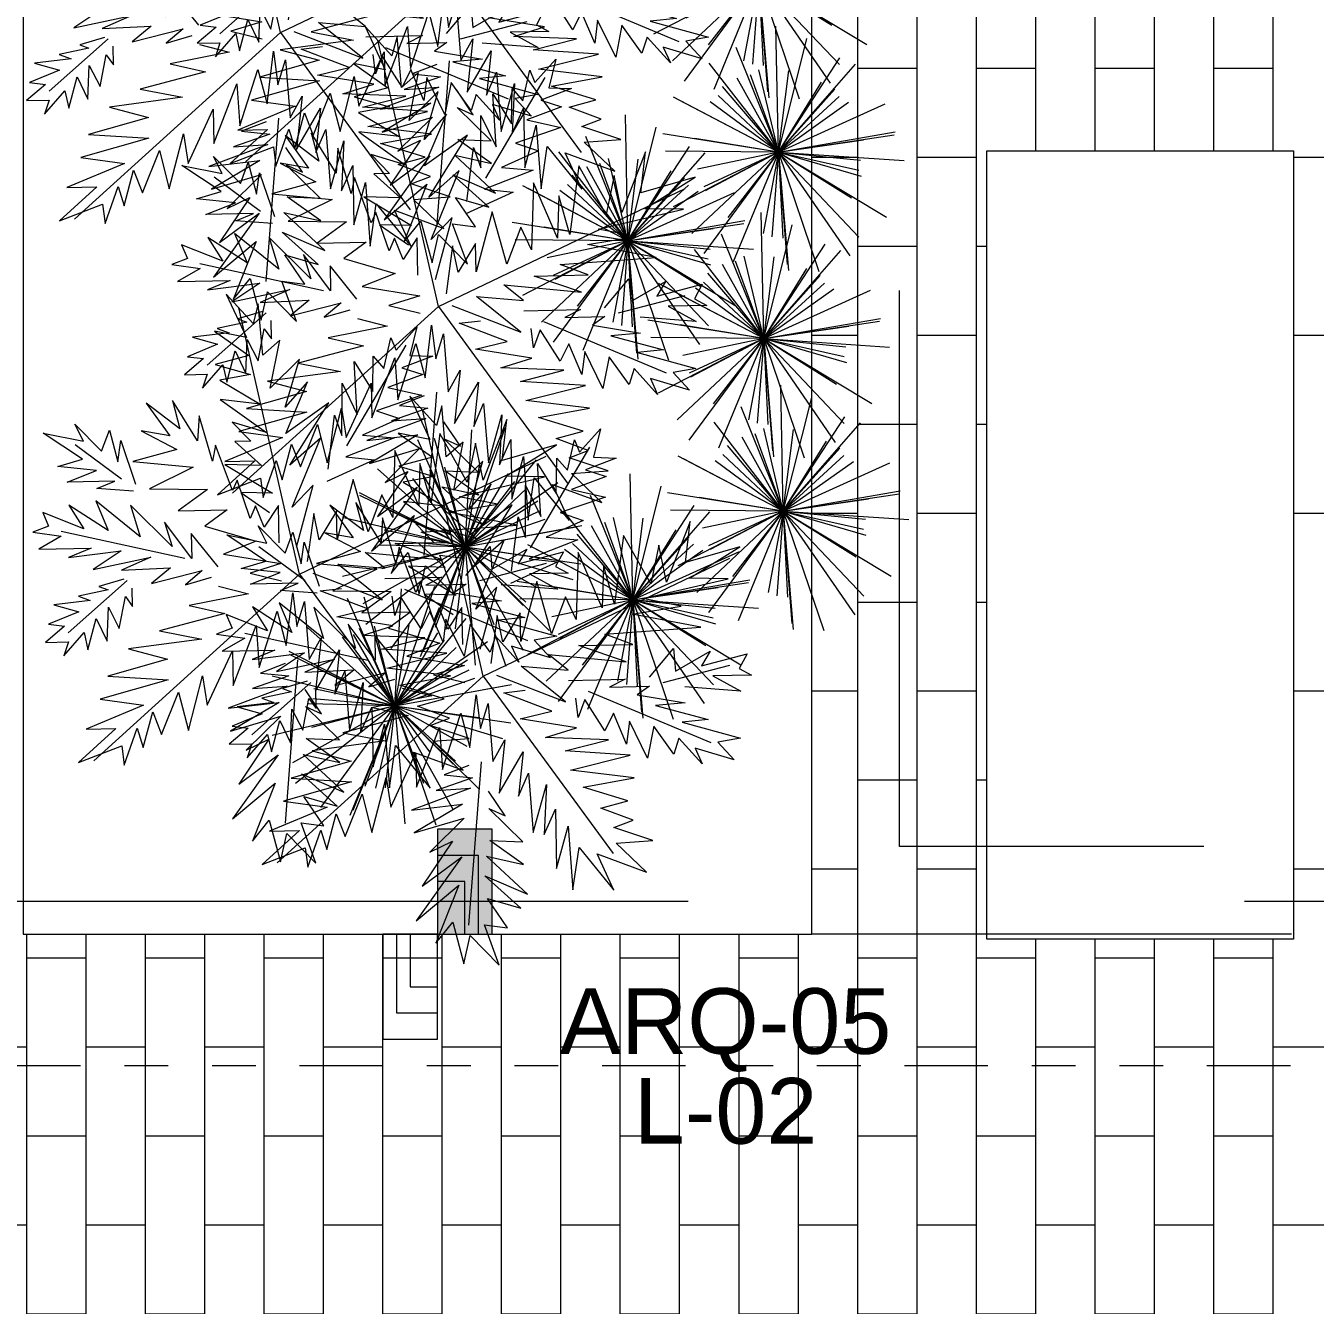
# Model space of a CAD drawing. Header units: metres. Extents: x -54 to 264, y -14 to 31.
# Drawn here: x 10.667 to 13.61, y 17.293 to 20.214 of the extents above; entities that cross this region are included whole.
import ezdxf
from ezdxf.enums import TextEntityAlignment as Align

# ---------------------------------------------------------------- set-up
doc = ezdxf.new("R2010")
doc.units = ezdxf.units.M
doc.header["$LTSCALE"] = 0.001
for name, pattern in [('CENTERX2', [101.6, 63.5, -12.7, 12.7, -12.7]), ('DIVIDEX2', [63.5, 25.4, -12.7, 0, -12.7, 0, -12.7]), ('HIDDENX2', [19.05, 12.7, -6.35])]:
    doc.linetypes.add(name, pattern=pattern)
doc.layers.get('0').update_dxf_attribs({"lineweight": 13, "true_color": 0x000000})
for name, color, linetype, lineweight, true_color in [('JACH-Anotaciones-Cambios deNivelPiso', 7, 'Continuous', 13, 0x000000), ('JACH-Anotaciones-Cambios deNivelPiso @ 0.05', 7, 'Continuous', 13, 0x000000), ('JACH-Anotaciones-Cambios deNivelPiso @ 0.075', 7, 'Continuous', 13, 0x000000), ('JACH-Anotaciones-Cambios deNivelPiso @ 0.1', 7, 'Continuous', 13, 0x000000), ('Jach-Anotaciones-Hatch-Lum50%', 9, 'Continuous', 13, 0x808080), ('JACH-Anotaciones-Lineas-CORTE', 7, 'DIVIDEX2', 18, 0x000000), ('JACH-Anotaciones-Lineas-CORTE @ 0.05', 7, 'DIVIDEX2', 18, 0x000000), ('JACH-Anotaciones-Lineas-CORTE @ 0.075', 7, 'DIVIDEX2', 18, 0x000000), ('JACH-Anotaciones-Lineas-EJES', 7, 'CENTERX2', 9, 0x666666), ('JACH-Arq-Lineas-Piso', 7, 'Continuous', 13, 0x1a1a1a), ('JACH-Arq-Lineas-Proyeccion', 250, 'HIDDENX2', 13, 0x333333), ('JACH-Arq-Mobiliario01-', 250, 'Continuous', 9, 0x333333), ('JACH-ArqPaisaje-Vegetación', 7, 'Continuous', 13, 0x999999)]:
    doc.layers.add(name, color=color, linetype=linetype, lineweight=lineweight, true_color=true_color)
doc.styles.add('01c-Arial-JACH(3mm)', font='arial.ttf', dxfattribs={"height": 3})

# ---------------------------------------------------------------- blocks, each defined once
blk = doc.blocks.new('A$C6CAA186E')
at = {"color": 0}
for p, q in [((0.5885, 1.7324), (0.6502, 1.6011)), ((0.6703, 1.6436), (0.5885, 1.7324)), ((0.8121, 0.8804), (0.6272, 1.6911)), ((0.6859, 1.7029), (0.6703, 1.6436)), ((0.6997, 1.5475), (0.6859, 1.7029)), ((0.553, 1.6201), (0.6577, 1.5466)), ((0.6502, 1.6011), (0.553, 1.6201)), ((1.1056, 1.5624), (1.1693, 1.6332)), ((1.1693, 1.6332), (1.148, 1.5465)), ((0.7514, 1.5928), (0.6997, 1.5475)), ((0.7229, 1.4469), (0.7514, 1.5928)), ((0.9561, 1.2709), (1.1368, 1.5778)), ((1.0689, 1.5069), (1.09, 1.6)), ((1.09, 1.6), (1.1056, 1.5624)), ((0.6577, 1.5466), (0.5552, 1.5191)), ((0.8115, 1.5351), (0.7229, 1.4469)), ((0.7684, 1.389), (0.8115, 1.5351)), ((1.0346, 1.4368), (1.0365, 1.5441)), ((1.0365, 1.5441), (1.0689, 1.5069)), ((1.2175, 1.5438), (1.1235, 1.5081)), ((1.148, 1.5465), (1.2175, 1.5438)), ((0.5552, 1.5191), (0.6631, 1.4878)), ((0.9877, 1.3663), (0.9779, 1.5281)), ((0.9779, 1.5281), (1.0346, 1.4368)), ((1.1235, 1.5081), (1.1871, 1.4884)), ((0.6631, 1.4878), (0.5688, 1.471)), ((0.5688, 1.471), (0.6924, 1.3979)), ((0.8362, 1.4662), (0.7684, 1.389)), ((0.7701, 1.3091), (0.8362, 1.4662)), ((0.9407, 1.3022), (0.9415, 1.4621)), ((0.9415, 1.4621), (0.9877, 1.3663)), ((1.1871, 1.4884), (1.0806, 1.4483)), ((1.1842, 1.4252), (1.0464, 1.3781)), ((1.0806, 1.4483), (1.1842, 1.4252)), ((0.3451, 1.401), (0.4167, 1.3015)), ((0.4478, 1.3232), (0.3451, 1.401)), ((0.5012, 1.2865), (0.4249, 1.409)), ((0.4249, 1.409), (0.4478, 1.3232)), ((0.5701, 1.4121), (0.7111, 1.312)), ((0.6924, 1.3979), (0.5701, 1.4121)), ((0.9006, 1.4023), (0.7701, 1.3091)), ((0.7826, 1.2125), (0.9006, 1.4023)), ((1.0464, 1.3781), (1.1163, 1.3543)), ((0.1277, 1.3374), (0.2094, 1.255)), ((0.154, 1.2854), (0.1277, 1.3374)), ((0.5059, 1.3623), (0.5012, 1.2865)), ((0.5467, 1.2243), (0.5059, 1.3623)), ((0.6073, 1.3435), (0.6632, 1.2857)), ((0.7111, 1.312), (0.6073, 1.3435)), ((0.8986, 1.2003), (0.9183, 1.3648)), ((0.9183, 1.3648), (0.9407, 1.3022)), ((1.1163, 1.3543), (1.0038, 1.3035)), ((1.4425, 1.3508), (1.3707, 1.1662)), ((1.4284, 1.2263), (1.4425, 1.3508)), ((0.0314, 1.3101), (0.154, 1.2854)), ((0.151, 1.2306), (0.0314, 1.3101)), ((0.2094, 1.255), (0.2333, 1.3187)), ((0.2333, 1.3187), (0.2585, 1.2224)), ((0.3301, 1.3165), (0.4386, 1.2599)), ((0.4167, 1.3015), (0.3301, 1.3165)), ((1.0038, 1.3035), (1.1007, 1.2951)), ((1.2393, 1.3086), (1.2122, 1.0996)), ((1.3224, 1.1609), (1.2393, 1.3086)), ((0.2701, 1.17), (0.129, 1.2743)), ((0.2585, 1.2224), (0.2676, 1.2878)), ((0.2676, 1.2878), (0.3125, 1.1541)), ((0.4386, 1.2599), (0.3047, 1.2234)), ((0.5562, 1.2729), (0.5467, 1.2243)), ((0.6075, 1.1351), (0.5562, 1.2729)), ((0.6632, 1.2857), (0.6149, 1.2847)), ((0.6149, 1.2847), (0.6964, 1.2107)), ((0.8756, 1.2945), (0.7826, 1.2125)), ((0.7896, 1.0843), (0.8756, 1.2945)), ((1.1007, 1.2951), (0.9526, 1.2372)), ((1.1015, 1.2572), (1.0954, 1.053)), ((1.1746, 1.0883), (1.1015, 1.2572)), ((1.3473, 1.2793), (1.3224, 1.1609)), ((1.3707, 1.1662), (1.3473, 1.2793)), ((1.5936, 1.274), (1.4284, 1.2263)), ((1.4399, 1.1782), (1.5936, 1.274)), ((0.0757, 1.208), (0.151, 1.2306)), ((0.3047, 1.2234), (0.4882, 1.2062)), ((0.8121, 0.8804), (1.5628, 1.2397)), ((1.039, 1.2285), (0.8952, 1.1623)), ((0.9526, 1.2372), (1.039, 1.2285)), ((1.1782, 1.2168), (1.1746, 1.0883)), ((1.2122, 1.0996), (1.1782, 1.2168)), ((0.1938, 1.1958), (0.0757, 1.208)), ((0.1041, 1.1602), (0.1938, 1.1958)), ((0.4882, 1.2062), (0.3549, 1.1403)), ((0.5848, 1.2146), (0.7298, 1.1272)), ((0.6964, 1.2107), (0.5848, 1.2146)), ((1.5578, 1.1765), (1.4399, 1.1782)), ((0.2492, 1.1633), (0.1041, 1.1602)), ((0.195, 1.1411), (0.2492, 1.1633)), ((0.3067, 1.1329), (0.195, 1.1411)), ((0.3549, 1.1403), (0.5317, 1.1377)), ((0.6216, 1.167), (0.6075, 1.1351)), ((0.662, 1.05), (0.6216, 1.167)), ((0.8534, 1.1509), (0.7896, 1.0843)), ((0.8027, 0.9625), (0.8534, 1.1509)), ((0.9751, 1.1682), (0.9264, 0.9862)), ((1.0206, 1.0093), (0.9751, 1.1682)), ((1.2981, 1.1162), (1.5578, 1.1765)), ((0.1916, 1.1031), (0.2293, 1.0134)), ((0.3265, 0.9945), (0.1916, 1.1031)), ((0.5317, 1.1377), (0.4426, 1.0727)), ((0.7298, 1.1272), (0.6329, 1.1294)), ((0.6329, 1.1294), (0.7205, 1.0681)), ((1.0624, 1.1217), (1.0206, 1.0093)), ((1.0954, 1.053), (1.0624, 1.1217)), ((1.4144, 1.0934), (1.2981, 1.1162)), ((0.0303, 1.0681), (0.048, 1.0264)), ((0.1555, 1.0182), (0.0303, 1.0681)), ((0.2293, 1.0134), (0.1098, 1.0909)), ((0.1098, 1.0909), (0.1555, 1.0182)), ((0.2971, 1.0906), (0.3265, 0.9945)), ((0.4239, 0.965), (0.2971, 1.0906)), ((0.4426, 1.0727), (0.592, 1.0759)), ((0.592, 1.0759), (0.5236, 1.026)), ((0.678, 1.0882), (0.662, 1.05)), ((0.7046, 1.0236), (0.678, 1.0882)), ((0.7474, 1.0897), (0.7046, 1.0236)), ((0.7498, 0.9761), (0.7474, 1.0897)), ((0.8552, 1.0647), (0.8352, 0.919)), ((0.8717, 0.9851), (0.8552, 1.0647)), ((0.9245, 1.0725), (0.8717, 0.9851)), ((0.9264, 0.9862), (0.9245, 1.0725)), ((1.2655, 1.0692), (1.4144, 1.0934)), ((1.4747, 1.0295), (1.2655, 1.0692)), ((0.048, 1.0264), (0, 1.0085)), ((0.4836, 0.9284), (0.4013, 1.0382)), ((0.4013, 1.0382), (0.4239, 0.965)), ((0.5236, 1.026), (0.6803, 0.981)), ((1.1826, 1.0085), (1.4747, 1.0295)), ((0, 1.0085), (0.0866, 0.9957)), ((0.0866, 0.9957), (0.0179, 0.9563)), ((0.4626, 0.9279), (0.0862, 1.0104)), ((0.482, 1.0041), (0.4836, 0.9284)), ((0.5641, 0.9027), (0.482, 1.0041)), ((1.2675, 0.9767), (1.1826, 1.0085)), ((0.0179, 0.9563), (0.1778, 0.9597)), ((0.1778, 0.9597), (0.109, 0.9309)), ((0.109, 0.9309), (0.2685, 0.9511)), ((0.2685, 0.9511), (0.1834, 0.8946)), ((0.6803, 0.981), (0.5801, 0.941)), ((1.0114, 0.946), (1.2475, 0.9236)), ((1.0713, 0.8988), (1.0114, 0.946)), ((1.1034, 0.9732), (1.2675, 0.9767)), ((1.2475, 0.9236), (1.1034, 0.9732)), ((1.318, 0.8767), (1.3919, 0.9646)), ((1.3919, 0.9646), (1.3976, 0.8953)), ((1.3976, 0.8953), (1.5036, 0.9565)), ((1.5036, 0.9565), (1.4772, 0.9117)), ((1.4772, 0.9117), (1.6153, 0.9483)), ((1.6153, 0.9483), (1.591, 0.9036)), ((0.1834, 0.8946), (0.3594, 0.932)), ((0.3594, 0.932), (0.2697, 0.8922)), ((0.5801, 0.941), (0.7554, 0.9131)), ((0.7554, 0.9131), (0.6613, 0.8838)), ((0.928, 0.9105), (1.0713, 0.8988)), ((1.0629, 0.8019), (0.928, 0.9105)), ((1.3604, 0.8608), (1.5634, 0.9135)), ((1.591, 0.9036), (1.6293, 0.8834)), ((0.8121, 0.8804), (0.1853, 0.3118)), ((0.2766, 0.865), (0.2013, 0.8424)), ((0.2697, 0.8922), (0.419, 0.8996)), ((0.419, 0.8996), (0.3611, 0.8521)), ((0.3611, 0.8521), (0.5159, 0.8912)), ((0.5159, 0.8912), (0.4643, 0.848)), ((0.4643, 0.848), (0.5437, 0.8707)), ((0.6613, 0.8838), (0.7565, 0.8605)), ((0.8121, 0.8804), (1.2074, 0.3399)), ((0.8528, 0.8836), (1.0629, 0.8019)), ((1.072, 0.8673), (1.2445, 0.871)), ((1.2445, 0.871), (1.1966, 0.8468)), ((1.6293, 0.8834), (1.5115, 0.8809)), ((1.5115, 0.8809), (1.5967, 0.8343)), ((0.2872, 0.8611), (0.1076, 0.7015)), ((0.2289, 0.8325), (0.1388, 0.8137)), ((0.2013, 0.8424), (0.2289, 0.8325)), ((0.3037, 0.7814), (0.3024, 0.8382)), ((0.5654, 0.8438), (0.6563, 0.8205)), ((0.875, 0.8294), (0.9401, 0.8371)), ((1.0214, 0.7736), (0.875, 0.8294)), ((1.1316, 0.8349), (1.5053, 0.6787)), ((1.1966, 0.8468), (1.3186, 0.8494)), ((1.3186, 0.8494), (1.2812, 0.8233)), ((1.5967, 0.8343), (1.4259, 0.8475)), ((0.1749, 0.7997), (0.0637, 0.7868)), ((0.0637, 0.7868), (0.1399, 0.7653)), ((0.1388, 0.8137), (0.1749, 0.7997)), ((0.263, 0.7153), (0.2819, 0.8125)), ((0.2819, 0.8125), (0.3037, 0.7814)), ((0.6563, 0.8205), (0.4761, 0.7851)), ((0.4761, 0.7851), (0.584, 0.7601)), ((0.7712, 0.6631), (0.791, 0.8234)), ((0.791, 0.8234), (0.8037, 0.7206)), ((0.8037, 0.7206), (0.8273, 0.7968)), ((0.8273, 0.7968), (0.8416, 0.6204)), ((1.1018, 0.7543), (1.0942, 0.813)), ((1.1216, 0.8094), (1.1018, 0.7543)), ((1.1826, 0.7139), (1.1216, 0.8094)), ((1.2812, 0.8233), (1.427, 0.7991)), ((1.427, 0.7991), (1.3367, 0.7909)), ((1.3367, 0.7909), (1.4975, 0.748)), ((0.1399, 0.7653), (0.0481, 0.7276)), ((0.2259, 0.6767), (0.23, 0.7799)), ((0.23, 0.7799), (0.263, 0.7153)), ((0.584, 0.7601), (0.3852, 0.7074)), ((0.6885, 0.5961), (0.7437, 0.7677)), ((0.7437, 0.7677), (0.7712, 0.6631)), ((0.9251, 0.7505), (1.0214, 0.7736)), ((1.0961, 0.7226), (0.9251, 0.7505)), ((1.2088, 0.7671), (1.1826, 0.7139)), ((1.2487, 0.6732), (1.2088, 0.7671)), ((1.4975, 0.748), (1.4177, 0.74)), ((0.0966, 0.7223), (0.0387, 0.6727)), ((0.0481, 0.7276), (0.0966, 0.7223)), ((0.1676, 0.6502), (0.1929, 0.7454)), ((0.1929, 0.7454), (0.2259, 0.6767)), ((0.3852, 0.7074), (0.5141, 0.6828)), ((0.6097, 0.5418), (0.6794, 0.7242)), ((0.6794, 0.7242), (0.6885, 0.5961)), ((1.0021, 0.6932), (1.0961, 0.7226)), ((1.2577, 0.7429), (1.2487, 0.6732)), ((1.3127, 0.6304), (1.2577, 0.7429)), ((1.3317, 0.7276), (1.3127, 0.6304)), ((1.3924, 0.6426), (1.3317, 0.7276)), ((1.4177, 0.74), (1.5955, 0.6912)), ((0.0387, 0.6727), (0.1081, 0.6742)), ((0.0943, 0.6318), (0.1559, 0.7025)), ((0.1081, 0.6742), (0.0943, 0.6318)), ((0.1559, 0.7025), (0.1676, 0.6502)), ((0.5141, 0.6828), (0.2917, 0.6528)), ((0.8416, 0.6204), (0.878, 0.6864)), ((0.878, 0.6864), (0.8605, 0.524)), ((1.1937, 0.6868), (1.0021, 0.6932)), ((1.0618, 0.6524), (1.1937, 0.6868)), ((1.4082, 0.6914), (1.3924, 0.6426)), ((1.4793, 0.6129), (1.4082, 0.6914)), ((1.5955, 0.6912), (1.5263, 0.6792)), ((1.5263, 0.6792), (1.5759, 0.6255)), ((0.2917, 0.6528), (0.4102, 0.6217)), ((0.531, 0.4812), (0.6074, 0.6469)), ((0.6074, 0.6469), (0.6097, 0.5418)), ((0.8605, 0.524), (0.9335, 0.6497)), ((0.9335, 0.6497), (0.9196, 0.5147)), ((1.2599, 0.6398), (1.0618, 0.6524)), ((1.0778, 0.5938), (1.2599, 0.6398)), ((1.4573, 0.6609), (1.4793, 0.6129)), ((1.5759, 0.6255), (1.4573, 0.6609)), ((0.4102, 0.6217), (0.2282, 0.5694)), ((0.7682, 0.6083), (0.693, 0.5793)), ((0.8058, 0.6196), (0.768, 0.1222)), ((1.2719, 0.5706), (1.0778, 0.5938)), ((0.4115, 0.5586), (0.2045, 0.4994)), ((0.2282, 0.5694), (0.4115, 0.5586)), ((0.4737, 0.4042), (0.5165, 0.5713)), ((0.5165, 0.5713), (0.531, 0.4812)), ((0.7795, 0.5706), (0.6688, 0.5325)), ((0.693, 0.5793), (0.7795, 0.5706)), ((0.9196, 0.5147), (0.9497, 0.5848)), ((0.9497, 0.5848), (0.964, 0.4041)), ((0.964, 0.4041), (1.0051, 0.5502)), ((1.0051, 0.5502), (0.9978, 0.3985)), ((1.1168, 0.5421), (1.2719, 0.5706)), ((0.3919, 0.3919), (0.4439, 0.5214)), ((0.4439, 0.5214), (0.4737, 0.4042)), ((0.7739, 0.539), (0.5943, 0.472)), ((0.6688, 0.5325), (0.7739, 0.539)), ((0.8788, 0.4549), (0.8288, 0.5296)), ((1.2524, 0.5008), (1.1168, 0.5421)), ((0.3374, 0.4812), (0.1622, 0.4081)), ((0.2045, 0.4994), (0.3374, 0.4812)), ((0.5943, 0.472), (0.7497, 0.49)), ((0.7497, 0.49), (0.6021, 0.4027)), ((0.9331, 0.3761), (0.8299, 0.477)), ((0.8299, 0.477), (0.8788, 0.4549)), ((0.9978, 0.3985), (1.032, 0.475)), ((1.032, 0.475), (1.0358, 0.2941)), ((1.1708, 0.478), (1.2524, 0.5008)), ((1.2683, 0.4422), (1.1708, 0.478)), ((0.3359, 0.3528), (0.3652, 0.4608)), ((0.3652, 0.4608), (0.3919, 0.3919)), ((0.6021, 0.4027), (0.7548, 0.4481)), ((0.7548, 0.4481), (0.6497, 0.3448)), ((1.2099, 0.4199), (1.2683, 0.4422)), ((0.2527, 0.41), (0.1391, 0.3066)), ((0.1622, 0.4081), (0.2527, 0.41)), ((0.2782, 0.299), (0.3179, 0.4114)), ((0.3179, 0.4114), (0.3359, 0.3528)), ((1.0358, 0.2941), (1.0709, 0.4232)), ((1.0709, 0.4232), (1.0856, 0.23)), ((1.3286, 0.3803), (1.2099, 0.4199)), ((0.1391, 0.3066), (0.2706, 0.3578)), ((0.2706, 0.3578), (0.2782, 0.299)), ((0.7184, 0.3778), (0.6266, 0.2412)), ((0.6497, 0.3448), (0.7184, 0.3778)), ((0.832, 0.3803), (0.9331, 0.3761)), ((0.9345, 0.3067), (0.832, 0.3803)), ((1.0856, 0.23), (1.1039, 0.3587)), ((1.1039, 0.3587), (1.2098, 0.2284)), ((1.2172, 0.3717), (1.3286, 0.3803)), ((1.3096, 0.2831), (1.2172, 0.3717)), ((0.7468, 0.33), (0.6078, 0.1356)), ((0.6266, 0.2412), (0.7468, 0.33)), ((0.8225, 0.3317), (0.9345, 0.3067)), ((0.947, 0.2165), (0.8225, 0.3317)), ((1.159, 0.3388), (1.3096, 0.2831)), ((1.2098, 0.2284), (1.159, 0.3388)), ((0.6078, 0.1356), (0.7381, 0.2436)), ((0.7381, 0.2436), (0.6682, 0.0674)), ((0.8174, 0.2726), (0.947, 0.2165)), ((0.9269, 0.174), (0.8174, 0.2726)), ((0.8252, 0.2034), (0.9269, 0.174)), ((0.886, 0.1142), (0.8252, 0.2034)), ((0.6682, 0.0674), (0.7194, 0.1317)), ((0.7194, 0.1317), (0.7537, 0.004)), ((0.8611, 0), (0.8164, 0.1232)), ((0.8164, 0.1232), (0.886, 0.1142)), ((0.7537, 0.004), (0.7729, 0.0907)), ((0.7729, 0.0907), (0.8611, 0))]:
    blk.add_line(p, q, dxfattribs=at)
blk = doc.blocks.new('Plantas')
for p, q in [((0.9919, 2.104), (1.0836, 2.3766)), ((0.9919, 2.104), (1.0141, 2.374)), ((0.9919, 2.104), (1.0113, 2.3607)), ((0.9919, 2.104), (0.8208, 2.3352)), ((0.9919, 2.104), (0.8884, 2.3544)), ((0.9919, 2.104), (1.1546, 2.3412)), ((0.9919, 2.104), (0.9768, 2.2969)), ((0.9919, 2.104), (1.0013, 2.3003)), ((0.9919, 2.104), (1.1754, 2.2985)), ((0.9919, 2.104), (0.7941, 2.2891)), ((0.9919, 2.104), (0.9567, 2.2893)), ((0.9919, 2.104), (0.876, 2.2529)), ((0.9919, 2.104), (1.2382, 2.2526)), ((0.9919, 2.104), (0.751, 2.228)), ((0.9919, 2.104), (1.1583, 2.2087)), ((0.9919, 2.104), (0.8212, 2.1827)), ((0.9919, 2.104), (0.8247, 2.1915)), ((0.9919, 2.104), (1.1805, 2.1593)), ((0.9919, 2.104), (0.8072, 2.1426)), ((0.9919, 2.104), (1.1752, 2.1454)), ((0.9919, 2.104), (1.2788, 2.1238)), ((0.9919, 2.104), (1.1796, 2.1229)), ((0.9919, 2.104), (0.7278, 2.0614)), ((0.9919, 2.104), (0.7345, 2.1009)), ((0.9919, 2.104), (0.7523, 1.9775)), ((0.9919, 2.104), (0.7642, 1.9838)), ((0.9919, 2.104), (0.801, 2.0722)), ((0.9919, 2.104), (0.8343, 1.9004)), ((0.9919, 2.104), (0.8365, 1.9886)), ((0.9919, 2.104), (0.8545, 1.9746)), ((0.9919, 2.104), (0.8648, 1.9539)), ((0.9919, 2.104), (0.8959, 1.8651)), ((0.9919, 2.104), (0.8982, 1.9346)), ((0.9919, 2.104), (0.9283, 1.9271)), ((0.9919, 2.104), (0.948, 1.9155)), ((0.9919, 2.104), (0.9867, 1.8164)), ((0.9919, 2.104), (1.0909, 1.9443)), ((0.9919, 2.104), (1.0572, 1.8446)), ((0.9919, 2.104), (1.1213, 1.9601)), ((0.9919, 2.104), (1.1328, 1.8886)), ((0.9919, 2.104), (1.016, 1.9176)), ((0.9919, 2.104), (1.2565, 2.0648)), ((0.9919, 2.104), (1.1308, 1.9774)), ((0.9919, 2.104), (1.2358, 1.994)), ((0.9919, 2.104), (1.1524, 1.9905)), ((0.9919, 2.104), (1.1684, 1.903)), ((0.9919, 2.104), (1.1865, 2.0762)), ((0.9919, 2.104), (1.2589, 2.0584)), ((0.5464, 1.7099), (0.6394, 1.9822)), ((0.5464, 1.7099), (0.5692, 1.9799)), ((0.948, 1.7098), (1.0397, 1.9824)), ((0.948, 1.7098), (0.9702, 1.9798)), ((0.5464, 1.7099), (0.4435, 1.9605)), ((0.5464, 1.7099), (0.4502, 1.9487)), ((0.5464, 1.7099), (0.6789, 1.9463)), ((0.948, 1.7098), (0.8446, 1.9602)), ((0.948, 1.7098), (0.9674, 1.9665)), ((0.948, 1.7098), (1.1107, 1.947)), ((0.5464, 1.7099), (0.3764, 1.942)), ((0.948, 1.7098), (0.777, 1.9411)), ((0.5464, 1.7099), (0.3195, 1.8867)), ((0.5464, 1.7099), (0.478, 1.8943)), ((0.5464, 1.7099), (0.5023, 1.8984)), ((0.5464, 1.7099), (0.5238, 1.8973)), ((0.5464, 1.7099), (0.7384, 1.9012)), ((0.5464, 1.7099), (0.6118, 1.887)), ((0.948, 1.7098), (0.7502, 1.8949)), ((0.948, 1.7098), (0.9128, 1.8952)), ((0.948, 1.7098), (0.933, 1.9027)), ((0.948, 1.7098), (0.9574, 1.9061)), ((0.948, 1.7098), (1.1316, 1.9043)), ((0.948, 1.7098), (0.8321, 1.8587)), ((0.948, 1.7098), (1.1943, 1.8584)), ((0.5464, 1.7099), (0.3125, 1.8398)), ((0.5464, 1.7099), (0.6792, 1.844)), ((0.5464, 1.7099), (0.6852, 1.8367)), ((0.948, 1.7098), (0.7072, 1.8339)), ((0.5464, 1.7099), (0.7108, 1.8027)), ((0.948, 1.7098), (0.7809, 1.7974)), ((0.948, 1.7098), (1.1144, 1.8145)), ((0.5464, 1.7099), (0.2667, 1.777)), ((0.5464, 1.7099), (0.7927, 1.785)), ((0.948, 1.7098), (0.7774, 1.7885)), ((0.5464, 1.7099), (0.3561, 1.7593)), ((0.5464, 1.7099), (0.811, 1.7494)), ((0.5464, 1.7099), (0.738, 1.7375)), ((0.948, 1.7098), (0.7633, 1.7484)), ((0.948, 1.7098), (1.1367, 1.7651)), ((0.948, 1.7098), (1.1313, 1.7512)), ((0.5464, 1.7099), (0.2669, 1.6419)), ((0.5464, 1.7099), (0.3057, 1.5856)), ((0.5464, 1.7099), (0.3061, 1.5925)), ((0.5464, 1.7099), (0.3473, 1.5313)), ((0.5464, 1.7099), (0.3499, 1.7055)), ((0.5464, 1.7099), (0.3592, 1.6939)), ((0.5464, 1.7099), (0.3618, 1.6711)), ((0.5464, 1.7099), (0.3693, 1.6245)), ((0.5464, 1.7099), (0.4278, 1.5532)), ((0.5464, 1.7099), (0.4391, 1.4649)), ((0.5464, 1.7099), (0.4524, 1.5472)), ((0.5464, 1.7099), (0.4667, 1.5336)), ((0.5464, 1.7099), (0.4773, 1.462)), ((0.5464, 1.7099), (0.5004, 1.5277)), ((0.5464, 1.7099), (0.7129, 1.6054)), ((0.5464, 1.7099), (0.7998, 1.6644)), ((0.5464, 1.7099), (0.7295, 1.6471)), ((0.5464, 1.7099), (0.7165, 1.6283)), ((0.5464, 1.7099), (0.8131, 1.662)), ((0.5464, 1.7099), (0.5799, 1.525)), ((0.5464, 1.7099), (0.5627, 1.4429)), ((0.5464, 1.7099), (0.6385, 1.4374)), ((0.5464, 1.7099), (0.6606, 1.5607)), ((0.5464, 1.7099), (0.7582, 1.5636)), ((0.5464, 1.7099), (0.7102, 1.5114)), ((0.5464, 1.7099), (0.687, 1.5769)), ((0.5464, 1.7099), (0.6454, 1.5436)), ((0.948, 1.7098), (0.6839, 1.6672)), ((0.948, 1.7098), (0.6906, 1.7067)), ((0.948, 1.7098), (0.7084, 1.5833)), ((0.948, 1.7098), (0.7203, 1.5896)), ((0.948, 1.7098), (0.7571, 1.678)), ((0.948, 1.7098), (0.7905, 1.5062)), ((0.948, 1.7098), (0.7926, 1.5944)), ((0.948, 1.7098), (0.8106, 1.5804)), ((0.948, 1.7098), (0.821, 1.5597)), ((0.948, 1.7098), (0.852, 1.4709)), ((0.948, 1.7098), (0.8543, 1.5404)), ((0.948, 1.7098), (0.8844, 1.5329)), ((0.948, 1.7098), (0.9041, 1.5213)), ((0.948, 1.7098), (0.9428, 1.4222)), ((0.948, 1.7098), (1.235, 1.7296)), ((0.948, 1.7098), (1.1357, 1.7287)), ((0.948, 1.7098), (1.2126, 1.6706)), ((0.948, 1.7098), (1.0869, 1.5832)), ((0.948, 1.7098), (1.0471, 1.5501)), ((0.948, 1.7098), (1.1919, 1.5998)), ((0.948, 1.7098), (1.0134, 1.4504)), ((0.948, 1.7098), (1.1085, 1.5963)), ((0.948, 1.7098), (1.0774, 1.5659)), ((0.948, 1.7098), (1.089, 1.4944)), ((0.948, 1.7098), (0.9721, 1.5234)), ((0.948, 1.7098), (1.1245, 1.5088)), ((0.948, 1.7098), (1.1426, 1.682)), ((0.948, 1.7098), (1.215, 1.6642)), ((0.2797, 1.4134), (0.3727, 1.6856)), ((0.2797, 1.4134), (0.3025, 1.6833)), ((0.2797, 1.4134), (0.1768, 1.6639)), ((0.2797, 1.4134), (0.1835, 1.6521)), ((0.2797, 1.4134), (0.4122, 1.6497)), ((0.2797, 1.4134), (0.1097, 1.6454)), ((0.2797, 1.4134), (0.0528, 1.5901)), ((0.2797, 1.4134), (0.2113, 1.5977)), ((0.2797, 1.4134), (0.2356, 1.6018)), ((0.2797, 1.4134), (0.2571, 1.6007)), ((0.2797, 1.4134), (0.4717, 1.6046)), ((0.2797, 1.4134), (0.3451, 1.5904)), ((0.2797, 1.4134), (0.0459, 1.5432)), ((0.2797, 1.4134), (0.4125, 1.5474)), ((0.2797, 1.4134), (0.4185, 1.5401)), ((0.2797, 1.4134), (0.4441, 1.5061)), ((0.2797, 1.4134), (0, 1.4804)), ((0.2797, 1.4134), (0.526, 1.4884)), ((0.2797, 1.4134), (0.0894, 1.4627)), ((0.2797, 1.4134), (0.5443, 1.4528)), ((0.2797, 1.4134), (0.0002, 1.3453)), ((0.2797, 1.4134), (0.0391, 1.289)), ((0.2797, 1.4134), (0.0394, 1.2959)), ((0.2797, 1.4134), (0.0806, 1.2347)), ((0.2797, 1.4134), (0.0832, 1.4089)), ((0.2797, 1.4134), (0.0925, 1.3973)), ((0.2797, 1.4134), (0.0951, 1.3745)), ((0.2797, 1.4134), (0.1027, 1.3279)), ((0.2797, 1.4134), (0.1611, 1.2566)), ((0.2797, 1.4134), (0.1724, 1.1683)), ((0.2797, 1.4134), (0.1857, 1.2506)), ((0.2797, 1.4134), (0.2, 1.237)), ((0.2797, 1.4134), (0.2107, 1.1654)), ((0.2797, 1.4134), (0.2337, 1.2311)), ((0.2797, 1.4134), (0.4713, 1.4409)), ((0.2797, 1.4134), (0.5464, 1.3654)), ((0.2797, 1.4134), (0.4628, 1.3505)), ((0.2797, 1.4134), (0.5331, 1.3678)), ((0.2797, 1.4134), (0.4915, 1.267)), ((0.2797, 1.4134), (0.4499, 1.3317)), ((0.2797, 1.4134), (0.4463, 1.3088)), ((0.2797, 1.4134), (0.3787, 1.247)), ((0.2797, 1.4134), (0.4203, 1.2803)), ((0.2797, 1.4134), (0.4435, 1.2148)), ((0.2797, 1.4134), (0.3939, 1.2641)), ((0.2797, 1.4134), (0.3718, 1.1408)), ((0.2797, 1.4134), (0.296, 1.1463)), ((0.2797, 1.4134), (0.3133, 1.2284)), ((0.441, 1.051), (0.338, 1.3016)), ((0.441, 1.051), (0.5339, 1.3232)), ((0.441, 1.051), (0.4637, 1.3209)), ((0.441, 1.051), (0.2709, 1.283)), ((0.441, 1.051), (0.3447, 1.2897)), ((0.441, 1.051), (0.5734, 1.2873)), ((0.441, 1.051), (0.3969, 1.2394)), ((0.441, 1.051), (0.4184, 1.2383)), ((0.441, 1.051), (0.6329, 1.2422)), ((0.441, 1.051), (0.214, 1.2278)), ((0.441, 1.051), (0.3725, 1.2353)), ((0.441, 1.051), (0.5063, 1.228)), ((0.441, 1.051), (0.2071, 1.1808)), ((0.441, 1.051), (0.5737, 1.1851)), ((0.441, 1.051), (0.5797, 1.1777)), ((0.8037, 0.9315), (0.7008, 1.1821)), ((0.8037, 0.9315), (0.8967, 1.2037)), ((0.8037, 0.9315), (0.8265, 1.2015)), ((0.8037, 0.9315), (0.6337, 1.1635)), ((0.8037, 0.9315), (0.7075, 1.1703)), ((0.8037, 0.9315), (0.9362, 1.1678)), ((0.441, 1.051), (0.6053, 1.1437)), ((0.441, 1.051), (0.6872, 1.1261)), ((0.8037, 0.9315), (0.7596, 1.12)), ((0.8037, 0.9315), (0.7811, 1.1188)), ((0.8037, 0.9315), (0.9957, 1.1227)), ((0.441, 1.051), (0.1612, 1.118)), ((0.441, 1.051), (0.2507, 1.1004)), ((0.441, 1.051), (0.7055, 1.0904)), ((0.8037, 0.9315), (0.5768, 1.1083)), ((0.8037, 0.9315), (0.7353, 1.1158)), ((0.8037, 0.9315), (0.8691, 1.1085)), ((0.441, 1.051), (0.6325, 1.0785)), ((0.8037, 0.9315), (0.5698, 1.0613)), ((0.8037, 0.9315), (0.9365, 1.0656)), ((0.441, 1.051), (0.1615, 0.983)), ((0.441, 1.051), (0.2003, 0.9266)), ((0.441, 1.051), (0.2006, 0.9335)), ((0.441, 1.051), (0.2418, 0.8723)), ((0.441, 1.051), (0.2444, 1.0465)), ((0.441, 1.051), (0.2537, 1.0349)), ((0.441, 1.051), (0.2563, 1.0121)), ((0.441, 1.051), (0.2639, 0.9656)), ((0.441, 1.051), (0.3224, 0.8942)), ((0.441, 1.051), (0.3336, 0.8059)), ((0.441, 1.051), (0.3469, 0.8883)), ((0.441, 1.051), (0.3612, 0.8746)), ((0.441, 1.051), (0.3719, 0.803)), ((0.441, 1.051), (0.3949, 0.8688)), ((0.441, 1.051), (0.6048, 0.8524)), ((0.441, 1.051), (0.5399, 0.8846)), ((0.441, 1.051), (0.5816, 0.918)), ((0.441, 1.051), (0.6528, 0.9047)), ((0.441, 1.051), (0.5552, 0.9017)), ((0.441, 1.051), (0.7076, 1.003)), ((0.441, 1.051), (0.6111, 0.9693)), ((0.441, 1.051), (0.624, 0.9881)), ((0.441, 1.051), (0.6943, 1.0054)), ((0.441, 1.051), (0.533, 0.7784)), ((0.441, 1.051), (0.6075, 0.9465)), ((0.441, 1.051), (0.4573, 0.784)), ((0.441, 1.051), (0.4745, 0.8661)), ((0.8037, 0.9315), (0.9425, 1.0583)), ((0.8037, 0.9315), (0.9681, 1.0243)), ((0.8037, 0.9315), (1.05, 1.0066)), ((0.8037, 0.9315), (0.524, 0.9985)), ((0.8037, 0.9315), (0.6134, 0.9809)), ((0.8037, 0.9315), (1.0683, 0.971)), ((0.8037, 0.9315), (0.9953, 0.9591)), ((0.8037, 0.9315), (0.5242, 0.8635)), ((0.8037, 0.9315), (0.563, 0.8071)), ((0.8037, 0.9315), (0.5634, 0.814)), ((0.8037, 0.9315), (0.6046, 0.7529)), ((0.8037, 0.9315), (0.6072, 0.927)), ((0.8037, 0.9315), (0.6165, 0.9155)), ((0.8037, 0.9315), (0.6191, 0.8927)), ((0.8037, 0.9315), (0.6267, 0.8461)), ((0.8037, 0.9315), (0.6851, 0.7747)), ((0.8037, 0.9315), (0.6964, 0.6865)), ((0.8037, 0.9315), (0.7097, 0.7688)), ((0.8037, 0.9315), (0.724, 0.7552)), ((0.8037, 0.9315), (0.7347, 0.6835)), ((0.8037, 0.9315), (0.7577, 0.7493)), ((0.8037, 0.9315), (0.9675, 0.7329)), ((0.8037, 0.9315), (0.9027, 0.7652)), ((0.8037, 0.9315), (0.9443, 0.7985)), ((0.8037, 0.9315), (1.0155, 0.7852)), ((0.8037, 0.9315), (0.9179, 0.7822)), ((0.8037, 0.9315), (1.0704, 0.8836)), ((0.8037, 0.9315), (0.9739, 0.8498)), ((0.8037, 0.9315), (0.9868, 0.8686)), ((0.8037, 0.9315), (1.0571, 0.886)), ((0.8037, 0.9315), (0.8958, 0.659)), ((0.8037, 0.9315), (0.9703, 0.827)), ((0.8037, 0.9315), (0.82, 0.6645)), ((0.8037, 0.9315), (0.8373, 0.7466)), ((0.5371, 0.6349), (0.4341, 0.8855)), ((0.5371, 0.6349), (0.63, 0.9071)), ((0.5371, 0.6349), (0.5598, 0.9049)), ((0.5371, 0.6349), (0.367, 0.8669)), ((0.5371, 0.6349), (0.4408, 0.8737)), ((0.5371, 0.6349), (0.6695, 0.8713)), ((0.5371, 0.6349), (0.729, 0.8261)), ((0.5371, 0.6349), (0.3101, 0.8117)), ((0.5371, 0.6349), (0.4686, 0.8192)), ((0.5371, 0.6349), (0.4929, 0.8234)), ((0.5371, 0.6349), (0.5144, 0.8222)), ((0.5371, 0.6349), (0.6024, 0.8119)), ((0.5371, 0.6349), (0.6698, 0.769)), ((0.5371, 0.6349), (0.3032, 0.7647)), ((0.5371, 0.6349), (0.6758, 0.7617)), ((0.5371, 0.6349), (0.7014, 0.7277)), ((0.5371, 0.6349), (0.7833, 0.71)), ((0.5371, 0.6349), (0.2573, 0.7019)), ((0.5371, 0.6349), (0.3468, 0.6843)), ((0.5371, 0.6349), (0.8016, 0.6744)), ((0.5371, 0.6349), (0.7286, 0.6625)), ((0.5371, 0.6349), (0.2575, 0.5669)), ((0.5371, 0.6349), (0.2964, 0.5105)), ((0.5371, 0.6349), (0.2967, 0.5174)), ((0.5371, 0.6349), (0.3379, 0.4563)), ((0.5371, 0.6349), (0.3405, 0.6304)), ((0.5371, 0.6349), (0.3498, 0.6189)), ((0.5371, 0.6349), (0.3524, 0.5961)), ((0.5371, 0.6349), (0.36, 0.5495)), ((0.5371, 0.6349), (0.4184, 0.4781)), ((0.5371, 0.6349), (0.4297, 0.3899)), ((0.5371, 0.6349), (0.443, 0.4722)), ((0.5371, 0.6349), (0.4573, 0.4586)), ((0.5371, 0.6349), (0.468, 0.3869)), ((0.5371, 0.6349), (0.491, 0.4527)), ((0.5371, 0.6349), (0.7009, 0.4363)), ((0.5371, 0.6349), (0.636, 0.4686)), ((0.5371, 0.6349), (0.6776, 0.5019)), ((0.5371, 0.6349), (0.7489, 0.4886)), ((0.5371, 0.6349), (0.6512, 0.4856)), ((0.5371, 0.6349), (0.8037, 0.587)), ((0.5371, 0.6349), (0.7072, 0.5533)), ((0.5371, 0.6349), (0.7201, 0.572)), ((0.5371, 0.6349), (0.7904, 0.5894)), ((0.5371, 0.6349), (0.6291, 0.3624)), ((0.5371, 0.6349), (0.7036, 0.5304)), ((0.5371, 0.6349), (0.5533, 0.3679)), ((0.5371, 0.6349), (0.5706, 0.45)), ((0.6983, 0.2725), (0.7912, 0.5448)), ((0.6983, 0.2725), (0.721, 0.5425)), ((0.6983, 0.2725), (0.5283, 0.5046)), ((0.6983, 0.2725), (0.5953, 0.5231)), ((0.6983, 0.2725), (0.6021, 0.5113)), ((0.6983, 0.2725), (0.8307, 0.5089)), ((0.6983, 0.2725), (0.4714, 0.4493)), ((0.6983, 0.2725), (0.6298, 0.4568)), ((0.6983, 0.2725), (0.6542, 0.461)), ((0.6983, 0.2725), (0.6757, 0.4599)), ((0.6983, 0.2725), (0.8902, 0.4637)), ((0.6983, 0.2725), (0.7636, 0.4495)), ((0.6983, 0.2725), (0.4644, 0.4023)), ((0.6983, 0.2725), (0.831, 0.4066)), ((0.6983, 0.2725), (0.837, 0.3993)), ((0.6983, 0.2725), (0.8626, 0.3653)), ((0.6983, 0.2725), (0.4185, 0.3395)), ((0.6983, 0.2725), (0.9445, 0.3476)), ((0.6983, 0.2725), (0.508, 0.3219)), ((0.6983, 0.2725), (0.9629, 0.312)), ((0.6983, 0.2725), (0.8899, 0.3001)), ((0.6983, 0.2725), (0.4188, 0.2045)), ((0.6983, 0.2725), (0.4576, 0.1482)), ((0.6983, 0.2725), (0.458, 0.155)), ((0.6983, 0.2725), (0.4992, 0.0939)), ((0.6983, 0.2725), (0.5017, 0.2681)), ((0.6983, 0.2725), (0.511, 0.2565)), ((0.6983, 0.2725), (0.5136, 0.2337)), ((0.6983, 0.2725), (0.5212, 0.1871)), ((0.6983, 0.2725), (0.5797, 0.1157)), ((0.6983, 0.2725), (0.5909, 0.0275)), ((0.6983, 0.2725), (0.6043, 0.1098)), ((0.6983, 0.2725), (0.6185, 0.0962)), ((0.6983, 0.2725), (0.6292, 0.0245)), ((0.6983, 0.2725), (0.6523, 0.0903)), ((0.6983, 0.2725), (0.8621, 0.0739)), ((0.6983, 0.2725), (0.7972, 0.1062)), ((0.6983, 0.2725), (0.8389, 0.1395)), ((0.6983, 0.2725), (0.9101, 0.1262)), ((0.6983, 0.2725), (0.8125, 0.1233)), ((0.6983, 0.2725), (0.7146, 0.0055)), ((0.6983, 0.2725), (0.8684, 0.1909)), ((0.6983, 0.2725), (0.9649, 0.2246)), ((0.6983, 0.2725), (0.8813, 0.2096)), ((0.6983, 0.2725), (0.9516, 0.227)), ((0.6983, 0.2725), (0.7318, 0.0876)), ((0.6983, 0.2725), (0.7903, 0)), ((0.6983, 0.2725), (0.8648, 0.168))]:
    blk.add_line(p, q)
blk = doc.blocks.new('*U56')
at = {"linetype": 'DIVIDEX2', "lineweight": 0, "ltscale": 100}
blk.add_lwpolyline([(-768.018, 0), (62.177, 0)], dxfattribs=at)
at = {"lineweight": 0, "ltscale": 100, "style": '01c-Arial-JACH(3mm)'}
for tag, p in [('JACH-SECCIONMURO', (-773.518, 2.109)), ('NO.DEPLANO', (-773.518, -1.994))]:
    blk.add_attdef(tag, text='', height=3, dxfattribs=at).set_placement(p, align=Align.MIDDLE_CENTER)
blk = doc.blocks.new('*U291')
at = {"layer": 'JACH-Anotaciones-Lineas-CORTE @ 0.05'}
ref = blk.add_blockref('*U56', (-50.9401, 17.84), dxfattribs=dict(at, xscale=0.05, yscale=0.05, zscale=-0.05, rotation=180))
ref.add_attrib('NO.DEPLANO', 'ARQ-05', dxfattribs={"layer": '0', "lineweight": 0, "ltscale": 100, "height": 0.15, "style": '01c-Arial-JACH(3mm)'}).set_placement((12.2642, 17.9416), align=Align.MIDDLE_CENTER)
ref.add_attrib('JACH-SECCIONMURO', 'L-02', dxfattribs={"layer": '0', "lineweight": 0, "ltscale": 100, "height": 0.15, "style": '01c-Arial-JACH(3mm)'}).set_placement((12.2642, 17.7365), align=Align.MIDDLE_CENTER)
at = {"layer": 'JACH-Anotaciones-Lineas-CORTE @ 0.075', "xscale": -0.075, "yscale": 0.075, "zscale": 0.075, "rotation": 180}
blk.add_blockref('*U56', (50.9401, 17.84), dxfattribs=at)
blk = doc.blocks.new('*U127')
at = {"lineweight": 0, "ltscale": 100}
h = blk.add_hatch(color=256, dxfattribs=at)
h.dxf.hatch_style = 1
h.paths.add_polyline_path([(0, 0), (0, -1.25), (2.4, -1.25), (2.4, 0)])
for points in [[(-2.4, 1.25), (-2.4, 0), (0, 0), (0, 1.25)], [(0, 0), (0, -1.25), (2.4, -1.25), (2.4, 0)]]:
    blk.add_lwpolyline(points, close=True, dxfattribs=at)
blk = doc.blocks.new('*U320')
at = {"layer": 'JACH-Anotaciones-Cambios deNivelPiso @ 0.05', "xscale": 0.05, "yscale": 0.05, "zscale": 0.05, "rotation": 89.99999999999997}
blk.add_blockref('*U127', (11.6064, 18.14), dxfattribs=at)
at = {"layer": 'JACH-Anotaciones-Cambios deNivelPiso @ 0.075', "xscale": 0.075, "yscale": 0.075, "zscale": 0.075, "rotation": 89.99999999999997}
blk.add_blockref('*U127', (11.6064, 18.14), dxfattribs=at)
at = {"layer": 'JACH-Anotaciones-Cambios deNivelPiso @ 0.1', "xscale": 0.1, "yscale": 0.1, "zscale": 0.1, "rotation": 89.99999999999997}
blk.add_blockref('*U127', (11.6064, 18.14), dxfattribs=at)

msp = doc.modelspace()

# ---------------------------------------------------------------- hatches: boundary and pattern name
at = {"layer": 'Jach-Anotaciones-Hatch-Lum50%', "ltscale": 100}
h = msp.add_hatch(dxfattribs=at)
h.set_pattern_fill('AR-BRSTD', color=256, scale=0.002, angle=90, double=1)
h.set_pattern_definition([(90, (-0.1698, -5e-15), (-0.1354836, 8e-18), []), (180, (-0.1698, -5e-15), (-0.1354836, -0.2032), [0.1354836, -0.1354836])])
h.paths.add_polyline_path([(5.9609, 21.1279), (10.5598, 21.1279), (10.562, 18.1398), (12.4609, 18.14), (12.4609, 20.64), (15.4609, 20.64), (15.4609, 18.14), (17.2609, 18.14), (17.2609, 20.64), (20.3609, 20.64), (20.3609, 18.14), (21.9609, 18.14), (21.9609, 6.775), (5.9609, 6.775)])

# ---------------------------------------------------------------- block references
at = {"layer": 'JACH-Anotaciones-Cambios deNivelPiso', "lineweight": 0}
msp.add_blockref('*U320', (0, 0), dxfattribs=at)
at = {"layer": 'JACH-Anotaciones-Lineas-CORTE', "lineweight": 0}
msp.add_blockref('*U291', (0, 0), dxfattribs=at)
at = {"layer": 'JACH-ArqPaisaje-Vegetación', "xscale": 0.75, "yscale": 0.75, "zscale": 0.75}
for p in [(11.0288, 19.6697), (10.6389, 19.5388), (10.9996, 18.913), (10.6826, 18.3018), (11.1016, 18.069)]:
    msp.add_blockref('A$C6CAA186E', p, dxfattribs=at)

# ---------------------------------------------------------------- next in the draw order: wipeouts: each hides what was drawn before it
at = {"ltscale": 100}
msp.add_wipeout([(13.5609, 18.1287), (12.8609, 18.1287), (12.8609, 19.9285), (13.5609, 19.9285)], dxfattribs=at).dxf.layer = 'JACH-Arq-Lineas-Piso'

# ---------------------------------------------------------------- next in the draw order: wipeouts: each hides what was drawn before it
msp.add_wipeout([(12.8609, 18.1287), (13.5609, 18.1287), (13.5609, 19.9285), (12.8609, 19.9285)], dxfattribs=at).dxf.layer = 'JACH-Arq-Mobiliario01-'

# ---------------------------------------------------------------- next in the draw order: linework, layer by layer
at = {"layer": 'JACH-Anotaciones-Lineas-EJES', "ltscale": 100}
msp.add_lwpolyline([(-4.3309, 18.215), (52.1472, 18.215)], dxfattribs=at)
at = {"layer": 'JACH-Arq-Lineas-Piso', "ltscale": 100}
msp.add_lwpolyline([(5.9609, 21.1279), (10.6609, 21.1279), (10.6609, 18.14), (12.4609, 18.14), (12.4609, 20.64), (15.4609, 20.64), (15.4609, 18.14), (17.2609, 18.14), (17.2609, 20.64), (20.3609, 20.64), (20.3609, 18.14), (21.9609, 18.14), (21.9609, 6.775), (5.9609, 6.775)], close=True, dxfattribs=at)
at = {"layer": 'JACH-Arq-Lineas-Proyeccion', "lineweight": 0, "ltscale": 100}
for points in [[(12.4609, 20.64), (15.4609, 20.64), (15.4609, 18.14), (12.4609, 18.14)], [(12.6609, 20.44), (15.2609, 20.44), (15.2609, 18.34), (12.6609, 18.34)]]:
    msp.add_lwpolyline(points, close=True, dxfattribs=at)
at = {"layer": 'JACH-Arq-Mobiliario01-', "ltscale": 100}
msp.add_lwpolyline([(13.5609, 18.1287), (12.8609, 18.1287), (12.8609, 19.9285), (13.5609, 19.9285)], close=True, dxfattribs=at)

# ---------------------------------------------------------------- next in the draw order: block references
at = {"layer": 'JACH-ArqPaisaje-Vegetación', "rotation": 162.484150726423}
msp.add_blockref('Plantas', (13.088, 20.3695), dxfattribs=at)

doc.saveas('drawing.dxf')
